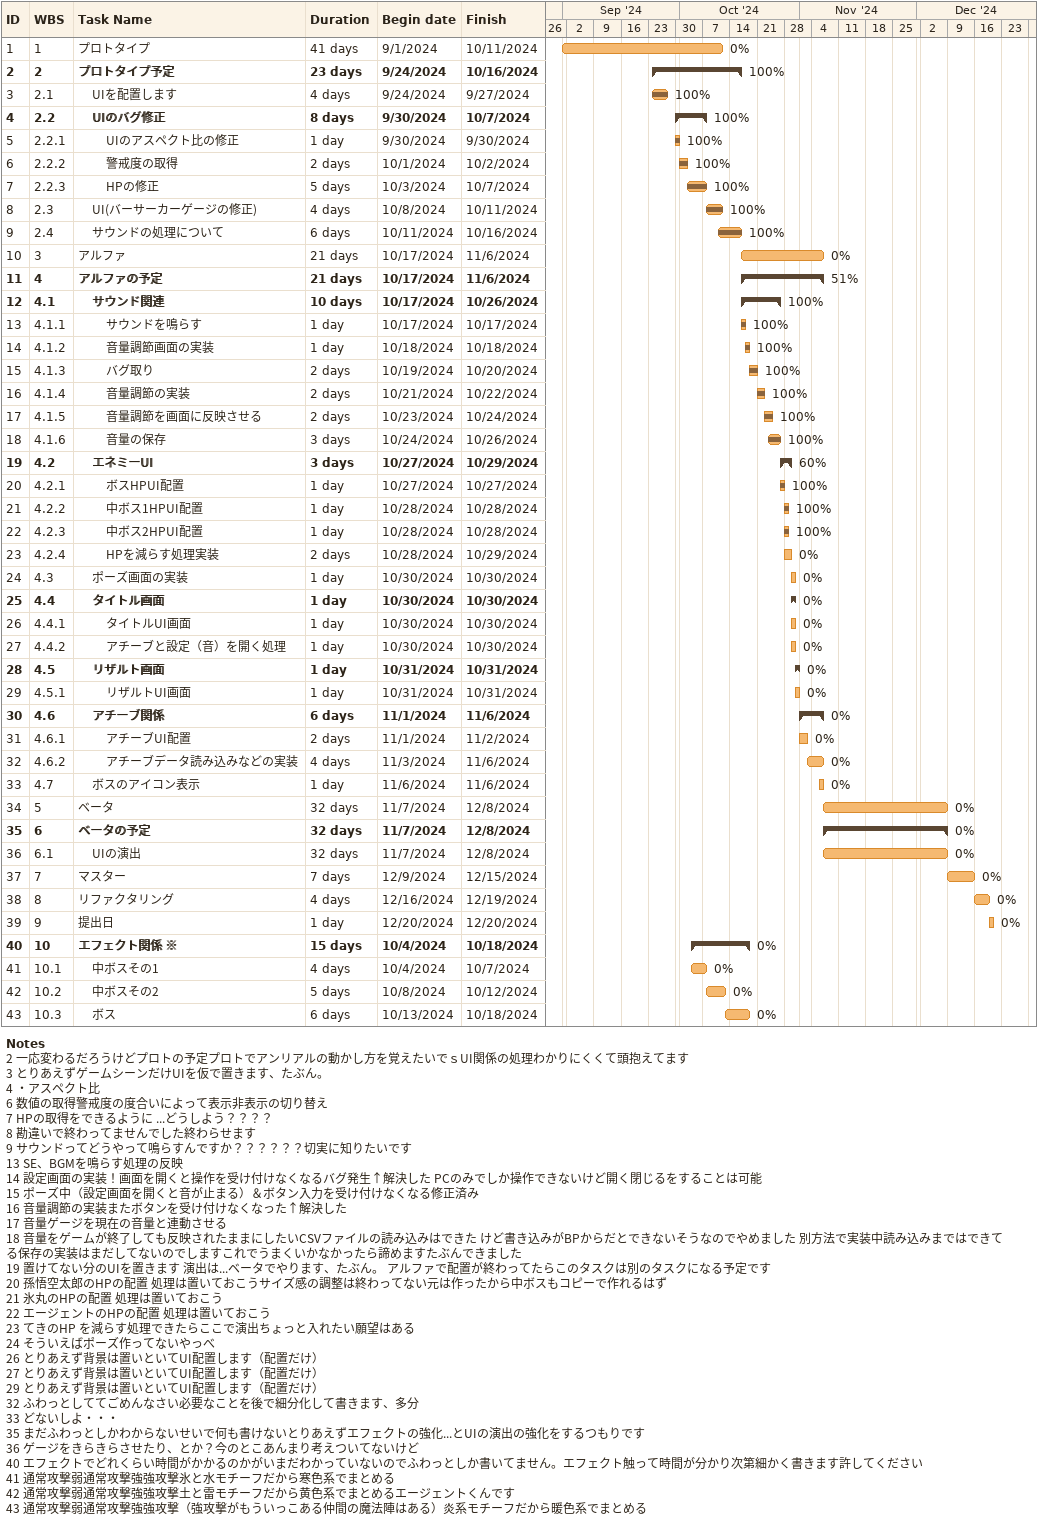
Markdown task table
| ID | WBS | Task | Duration | Start | Finish | % complete |
|---|---|---|---|---|---|---|
| 1 | 1 | プロトタイプ | 41d | 2024-09-01 | 2024-10-11 | 0 |
| 2 | 2 | **プロトタイプ予定** | 23d | 2024-09-24 | 2024-10-16 | 100 |
| 3 | 2.1 | UIを配置します | 4d | 2024-09-24 | 2024-09-27 | 100 |
| 4 | 2.2 | **UIのバグ修正** | 8d | 2024-09-30 | 2024-10-07 | 100 |
| 5 | 2.2.1 | UIのアスペクト比の修正 | 1d | 2024-09-30 | 2024-09-30 | 100 |
| 6 | 2.2.2 | 警戒度の取得 | 2d | 2024-10-01 | 2024-10-02 | 100 |
| 7 | 2.2.3 | HPの修正 | 5d | 2024-10-03 | 2024-10-07 | 100 |
| 8 | 2.3 | UI(バーサーカーゲージの修正) | 4d | 2024-10-08 | 2024-10-11 | 100 |
| 9 | 2.4 | サウンドの処理について | 6d | 2024-10-11 | 2024-10-16 | 100 |
| 10 | 3 | アルファ | 21d | 2024-10-17 | 2024-11-06 | 0 |
| 11 | 4 | **アルファの予定** | 21d | 2024-10-17 | 2024-11-06 | 51 |
| 12 | 4.1 | **サウンド関連** | 10d | 2024-10-17 | 2024-10-26 | 100 |
| 13 | 4.1.1 | サウンドを鳴らす | 1d | 2024-10-17 | 2024-10-17 | 100 |
| 14 | 4.1.2 | 音量調節画面の実装 | 1d | 2024-10-18 | 2024-10-18 | 100 |
| 15 | 4.1.3 | バグ取り | 2d | 2024-10-19 | 2024-10-20 | 100 |
| 16 | 4.1.4 | 音量調節の実装 | 2d | 2024-10-21 | 2024-10-22 | 100 |
| 17 | 4.1.5 | 音量調節を画面に反映させる | 2d | 2024-10-23 | 2024-10-24 | 100 |
| 18 | 4.1.6 | 音量の保存 | 3d | 2024-10-24 | 2024-10-26 | 100 |
| 19 | 4.2 | **エネミーUI** | 3d | 2024-10-27 | 2024-10-29 | 60 |
| 20 | 4.2.1 | ボスHPUI配置 | 1d | 2024-10-27 | 2024-10-27 | 100 |
| 21 | 4.2.2 | 中ボス1HPUI配置 | 1d | 2024-10-28 | 2024-10-28 | 100 |
| 22 | 4.2.3 | 中ボス2HPUI配置 | 1d | 2024-10-28 | 2024-10-28 | 100 |
| 23 | 4.2.4 | HPを減らす処理実装 | 2d | 2024-10-28 | 2024-10-29 | 0 |
| 24 | 4.3 | ポーズ画面の実装 | 1d | 2024-10-30 | 2024-10-30 | 0 |
| 25 | 4.4 | **タイトル画面** | 1d | 2024-10-30 | 2024-10-30 | 0 |
| 26 | 4.4.1 | タイトルUI画面 | 1d | 2024-10-30 | 2024-10-30 | 0 |
| 27 | 4.4.2 | アチーブと設定（音）を開く処理 | 1d | 2024-10-30 | 2024-10-30 | 0 |
| 28 | 4.5 | **リザルト画面** | 1d | 2024-10-31 | 2024-10-31 | 0 |
| 29 | 4.5.1 | リザルトUI画面 | 1d | 2024-10-31 | 2024-10-31 | 0 |
| 30 | 4.6 | **アチーブ関係** | 6d | 2024-11-01 | 2024-11-06 | 0 |
| 31 | 4.6.1 | アチーブUI配置 | 2d | 2024-11-01 | 2024-11-02 | 0 |
| 32 | 4.6.2 | アチーブデータ読み込みなどの実装 | 4d | 2024-11-03 | 2024-11-06 | 0 |
| 33 | 4.7 | ボスのアイコン表示 | 1d | 2024-11-06 | 2024-11-06 | 0 |
| 34 | 5 | ベータ | 32d | 2024-11-07 | 2024-12-08 | 0 |
| 35 | 6 | **ベータの予定** | 32d | 2024-11-07 | 2024-12-08 | 0 |
| 36 | 6.1 | UIの演出 | 32d | 2024-11-07 | 2024-12-08 | 0 |
| 37 | 7 | マスター | 7d | 2024-12-09 | 2024-12-15 | 0 |
| 38 | 8 | リファクタリング | 4d | 2024-12-16 | 2024-12-19 | 0 |
| 39 | 9 | 提出日 | 1d | 2024-12-20 | 2024-12-20 | 0 |
| 40 | 10 | **エフェクト関係 ※** | 15d | 2024-10-04 | 2024-10-18 | 0 |
| 41 | 10.1 | 中ボスその1 | 4d | 2024-10-04 | 2024-10-07 | 0 |
| 42 | 10.2 | 中ボスその2 | 5d | 2024-10-08 | 2024-10-12 | 0 |
| 43 | 10.3 | ボス | 6d | 2024-10-13 | 2024-10-18 | 0 |

Notes
- 2: 一応変わるだろうけど プロトの予定 プロトでアンリアルの動かし方を覚えたいでｓ UI関係の処理わかりにくくて頭抱えてます
- 3: とりあえずゲームシーンだけ UIを仮で置きます、たぶん。
- 4: ・アスペクト比
- 6: 数値の取得 警戒度の度合いによって表示非表示の切り替え
- 7: HPの取得をできるように ...どうしよう？？？？
- 8: 勘違いで終わってませんでした終わらせます
- 9: サウンドってどうやって鳴らすんですか？？？？？？ 切実に知りたいです
- 13: SE、BGMを鳴らす処理の反映
- 14: 設定画面の実装 ！画面を開くと操作を受け付けなくなるバグ発生 ↑解決した PCのみでしか操作できないけど開く閉じるをすることは可能
- 15: ポーズ中（設定画面を開くと音が止まる） ＆ボタン入力を受け付けなくなる 修正済み
- 16: 音量調節の実装 またボタンを受け付けなくなった ↑解決した
- 17: 音量ゲージを現在の音量と連動させる
- 18: 音量をゲームが終了しても反映されたままにしたい CSVファイルの読み込みはできた けど書き込みがBPからだとできないそうなのでやめました 別方法で実装中 読み込みまではできてる 保存の実装はまだしてないのでします これでうまくいかなかったら諦めます たぶんできました
- 19: 置けてない分のUIを置きます 演出は...ベータでやります、たぶん。 アルファで配置が終わってたらこのタスクは別のタスクになる予定です
- 20: 孫悟空太郎のHPの配置 処理は置いておこう サイズ感の調整は終わってない 元は作ったから中ボスもコピーで作れるはず
- 21: 氷丸のHPの配置 処理は置いておこう
- 22: エージェントのHPの配置 処理は置いておこう
- 23: てきのHP を減らす処理 できたらここで演出ちょっと入れたい願望はある
- 24: そういえばポーズ作ってない やっべ
- 26: とりあえず背景は置いといてUI配置します（配置だけ）
- 27: とりあえず背景は置いといてUI配置します（配置だけ）
- 29: とりあえず背景は置いといてUI配置します（配置だけ）
- 32: ふわっとしててごめんなさい 必要なことを後で細分化して書きます、多分
- 33: どないしよ・・・
- 35: まだふわっとしかわからないせいで何も書けない とりあえずエフェクトの強化...とUIの演出の強化をするつもりです
- 36: ゲージをきらきらさせたり、とか？ 今のとこあんまり考えついてないけど
- 40: エフェクトでどれくらい時間がかかるのかがいまだわかっていないので ふわっとしか書いてません。 エフェクト触って時間が分かり次第細かく書きます許してください
- 41: 通常攻撃 弱 通常攻撃 強 強攻撃 氷と水モチーフだから寒色系でまとめる
- 42: 通常攻撃 弱 通常攻撃 強 強攻撃 土と雷モチーフだから黄色系でまとめる エージェントくんです
- 43: 通常攻撃 弱 通常攻撃 強 強攻撃 （強攻撃がもういっこある 仲間の魔法陣はある） 炎系モチーフだから暖色系でまとめる
